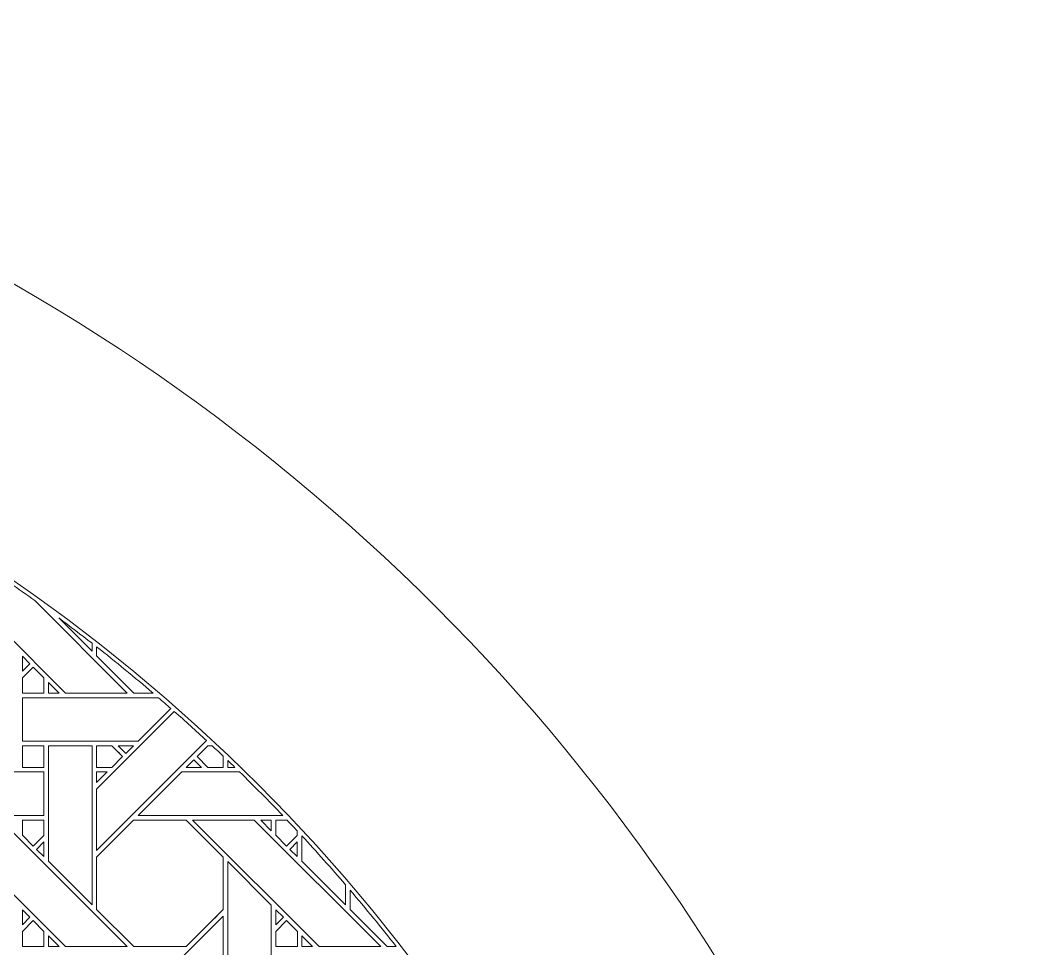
# Model space of a CAD drawing. Header units: inches. Extents: x 4.9 to 19.9, y 1.6 to 16.6.
# Drawn here: x 16.129 to 19.883, y 13.119 to 16.595 of the extents above; entities that cross this region are included whole.
import ezdxf

# ---------------------------------------------------------------- set-up
doc = ezdxf.new("R2010")
doc.units = ezdxf.units.IN
doc.header["$MEASUREMENT"] = 0
doc.layers.add('Design', color=7, linetype='Continuous', lineweight=0)

msp = doc.modelspace()

# ---------------------------------------------------------------- linework, layer by layer
at = {"layer": 'Design'}
for points, knots in [([(12.3829, 16.5948), (8.2407, 16.5948), (4.8829, 13.2369), (4.8829, 9.0948), (4.8829, 4.9526), (8.2407, 1.5948), (12.3829, 1.5948), (16.525, 1.5948), (19.8829, 4.9526), (19.8829, 9.0948), (19.8829, 13.2369), (16.525, 16.5948), (12.3829, 16.5948)], [0, 0, 0, 0, 1, 1, 1, 2, 2, 2, 3, 3, 3, 4, 4, 4, 4]), ([(12.3829, 15.6543), (8.7601, 15.6543), (5.8233, 12.7175), (5.8233, 9.0948), (5.8233, 5.472), (8.7601, 2.5353), (12.3829, 2.5353), (16.0056, 2.5353), (18.9424, 5.472), (18.9424, 9.0948), (18.9424, 12.7175), (16.0056, 15.6543), (12.3829, 15.6543)], [0, 0, 0, 0, 1, 1, 1, 2, 2, 2, 3, 3, 3, 4, 4, 4, 4]), ([(16.1843, 14.4221), (16.1843, 14.4221), (16.5303, 14.076), (16.5303, 14.076), (16.5303, 14.076), (16.2993, 14.076), (16.2993, 14.076), (16.2993, 14.076), (15.8257, 14.5497), (15.8257, 14.5497), (15.8257, 14.5497), (15.9991, 14.5497), (15.9991, 14.5497), (16.0616, 14.5082), (16.1233, 14.4657), (16.1843, 14.4221)], [0, 0, 0, 0, 1, 1, 1, 2, 2, 2, 3, 3, 3, 4, 4, 4, 5, 5, 5, 5]), ([(16.3982, 14.2625), (16.3982, 14.2625), (16.3982, 14.2324), (16.3982, 14.2324), (16.3982, 14.2324), (16.2734, 14.3572), (16.2734, 14.3572), (16.3154, 14.3261), (16.357, 14.2945), (16.3982, 14.2625)], [0, 0, 0, 0, 1, 1, 1, 2, 2, 2, 3, 3, 3, 3]), ([(16.6269, 14.0761), (16.6269, 14.0761), (16.5546, 14.0761), (16.5546, 14.0761), (16.5546, 14.0761), (16.4153, 14.2153), (16.4153, 14.2153), (16.4153, 14.2153), (16.4153, 14.2492), (16.4153, 14.2492), (16.4871, 14.1929), (16.5576, 14.1352), (16.6269, 14.0761)], [0, 0, 0, 0, 1, 1, 1, 2, 2, 2, 3, 3, 3, 4, 4, 4, 4]), ([(16.4153, 14.2492), (16.4871, 14.1929), (16.5576, 14.1352), (16.6269, 14.0761), (16.6269, 14.0761), (16.5546, 14.0761), (16.5546, 14.0761), (16.5546, 14.0761), (16.4153, 14.2153), (16.4153, 14.2153), (16.4153, 14.2153), (16.4153, 14.2492), (16.4153, 14.2492)], [0, 0, 0, 0, 1, 1, 1, 2, 2, 2, 3, 3, 3, 4, 4, 4, 4]), ([(16.1374, 14.1575), (16.1374, 14.1575), (16.1374, 14.2142), (16.1374, 14.2142), (16.1374, 14.2142), (16.1656, 14.1857), (16.1656, 14.1857), (16.1656, 14.1857), (16.1374, 14.1575), (16.1374, 14.1575)], [0, 0, 0, 0, 1, 1, 1, 2, 2, 2, 3, 3, 3, 3]), ([(16.1375, 14.0759), (16.1375, 14.0759), (16.1375, 14.1332), (16.1375, 14.1332), (16.1375, 14.1332), (16.1778, 14.1735), (16.1778, 14.1735), (16.1778, 14.1735), (16.2181, 14.1332), (16.2181, 14.1332), (16.2181, 14.1332), (16.2181, 14.0759), (16.2181, 14.0759), (16.2181, 14.0759), (16.1375, 14.0759), (16.1375, 14.0759)], [0, 0, 0, 0, 1, 1, 1, 2, 2, 2, 3, 3, 3, 4, 4, 4, 5, 5, 5, 5]), ([(16.1778, 14.1735), (16.1778, 14.1735), (16.2181, 14.1332), (16.2181, 14.1332), (16.2181, 14.1332), (16.2181, 14.0759), (16.2181, 14.0759), (16.2181, 14.0759), (16.1375, 14.0759), (16.1375, 14.0759), (16.1375, 14.0759), (16.1375, 14.1332), (16.1375, 14.1332), (16.1375, 14.1332), (16.1778, 14.1735), (16.1778, 14.1735)], [0, 0, 0, 0, 1, 1, 1, 2, 2, 2, 3, 3, 3, 4, 4, 4, 5, 5, 5, 5]), ([(16.2354, 14.076), (16.2354, 14.076), (16.2354, 14.1158), (16.2354, 14.1158), (16.2354, 14.1158), (16.2751, 14.076), (16.2751, 14.076), (16.2751, 14.076), (16.2354, 14.076), (16.2354, 14.076)], [0, 0, 0, 0, 1, 1, 1, 2, 2, 2, 3, 3, 3, 3]), ([(16.6932, 14.0188), (16.6932, 14.0188), (16.5704, 13.8961), (16.5704, 13.8961), (16.5704, 13.8961), (16.1375, 13.8961), (16.1375, 13.8961), (16.1375, 13.8961), (16.1375, 14.0588), (16.1375, 14.0588), (16.1375, 14.0588), (16.6471, 14.0588), (16.6471, 14.0588), (16.6626, 14.0456), (16.6779, 14.0322), (16.6932, 14.0188)], [0, 0, 0, 0, 1, 1, 1, 2, 2, 2, 3, 3, 3, 4, 4, 4, 5, 5, 5, 5]), ([(16.827, 13.8983), (16.827, 13.8983), (16.4153, 13.4866), (16.4153, 13.4866), (16.4153, 13.4866), (16.4153, 13.7167), (16.4153, 13.7167), (16.4153, 13.7167), (16.7061, 14.0075), (16.7061, 14.0075), (16.7469, 13.9716), (16.7872, 13.9352), (16.827, 13.8983)], [0, 0, 0, 0, 1, 1, 1, 2, 2, 2, 3, 3, 3, 4, 4, 4, 4]), ([(16.1375, 13.7981), (16.1375, 13.7981), (16.1375, 13.8789), (16.1375, 13.8789), (16.1375, 13.8789), (16.2177, 13.8789), (16.2177, 13.8789), (16.2177, 13.8789), (16.2177, 13.7981), (16.2177, 13.7981), (16.2177, 13.7981), (16.1375, 13.7981), (16.1375, 13.7981)], [0, 0, 0, 0, 1, 1, 1, 2, 2, 2, 3, 3, 3, 4, 4, 4, 4]), ([(16.2177, 13.7981), (16.2177, 13.7981), (16.1375, 13.7981), (16.1375, 13.7981), (16.1375, 13.7981), (16.1375, 13.8789), (16.1375, 13.8789), (16.1375, 13.8789), (16.2177, 13.8789), (16.2177, 13.8789), (16.2177, 13.8789), (16.2177, 13.7981), (16.2177, 13.7981)], [0, 0, 0, 0, 1, 1, 1, 2, 2, 2, 3, 3, 3, 4, 4, 4, 4]), ([(16.2352, 13.4466), (16.2352, 13.4466), (16.2352, 13.8788), (16.2352, 13.8788), (16.2352, 13.8788), (16.3982, 13.8788), (16.3982, 13.8788), (16.3982, 13.8788), (16.3982, 13.2837), (16.3982, 13.2837), (16.3982, 13.2837), (16.2352, 13.4466), (16.2352, 13.4466)], [0, 0, 0, 0, 1, 1, 1, 2, 2, 2, 3, 3, 3, 4, 4, 4, 4]), ([(16.4153, 13.7981), (16.4153, 13.7981), (16.4153, 13.8789), (16.4153, 13.8789), (16.4153, 13.8789), (16.4724, 13.8789), (16.4724, 13.8789), (16.4775, 13.8738), (16.5083, 13.8429), (16.5127, 13.8385), (16.5127, 13.8385), (16.4723, 13.7981), (16.4723, 13.7981), (16.4723, 13.7981), (16.4153, 13.7981), (16.4153, 13.7981)], [0, 0, 0, 0, 1, 1, 1, 2, 2, 2, 3, 3, 3, 4, 4, 4, 5, 5, 5, 5]), ([(16.4973, 13.8539), (16.5031, 13.8481), (16.5087, 13.8426), (16.5127, 13.8385), (16.5127, 13.8385), (16.4723, 13.7981), (16.4723, 13.7981), (16.4723, 13.7981), (16.4153, 13.7981), (16.4153, 13.7981), (16.4153, 13.7981), (16.4153, 13.8789), (16.4153, 13.8789), (16.4153, 13.8789), (16.4724, 13.8789), (16.4724, 13.8789), (16.4778, 13.8735), (16.4879, 13.8634), (16.4973, 13.8539)], [0, 0, 0, 0, 1, 1, 1, 2, 2, 2, 3, 3, 3, 4, 4, 4, 5, 5, 5, 6, 6, 6, 6]), ([(16.4967, 13.8788), (16.4967, 13.8788), (16.5532, 13.8788), (16.5532, 13.8788), (16.5532, 13.8788), (16.5249, 13.8506), (16.5249, 13.8506), (16.5249, 13.8506), (16.4967, 13.8788), (16.4967, 13.8788)], [0, 0, 0, 0, 1, 1, 1, 2, 2, 2, 3, 3, 3, 3]), ([(16.889, 13.7981), (16.889, 13.7981), (16.8319, 13.7981), (16.8319, 13.7981), (16.8319, 13.7981), (16.7915, 13.8385), (16.7915, 13.8385), (16.7915, 13.8385), (16.832, 13.8789), (16.832, 13.8789), (16.832, 13.8789), (16.848, 13.8789), (16.848, 13.8789), (16.8617, 13.8661), (16.8754, 13.8532), (16.889, 13.8402), (16.889, 13.8402), (16.889, 13.7981), (16.889, 13.7981)], [0, 0, 0, 0, 1, 1, 1, 2, 2, 2, 3, 3, 3, 4, 4, 4, 5, 5, 5, 6, 6, 6, 6]), ([(16.848, 13.8789), (16.8617, 13.8661), (16.8754, 13.8532), (16.889, 13.8402), (16.889, 13.8402), (16.889, 13.7981), (16.889, 13.7981), (16.889, 13.7981), (16.8319, 13.7981), (16.8319, 13.7981), (16.8319, 13.7981), (16.7915, 13.8385), (16.7915, 13.8385), (16.7915, 13.8385), (16.832, 13.8789), (16.832, 13.8789), (16.832, 13.8789), (16.848, 13.8789), (16.848, 13.8789)], [0, 0, 0, 0, 1, 1, 1, 2, 2, 2, 3, 3, 3, 4, 4, 4, 5, 5, 5, 6, 6, 6, 6]), ([(16.7511, 13.798), (16.7511, 13.798), (16.7794, 13.8263), (16.7794, 13.8263), (16.7794, 13.8263), (16.8076, 13.798), (16.8076, 13.798), (16.8076, 13.798), (16.7511, 13.798), (16.7511, 13.798)], [0, 0, 0, 0, 1, 1, 1, 2, 2, 2, 3, 3, 3, 3]), ([(16.9061, 13.8239), (16.9151, 13.8154), (16.924, 13.8067), (16.9329, 13.798), (16.9329, 13.798), (16.9061, 13.798), (16.9061, 13.798), (16.9061, 13.798), (16.9061, 13.8239), (16.9061, 13.8239)], [0, 0, 0, 0, 1, 1, 1, 2, 2, 2, 3, 3, 3, 3]), ([(16.2177, 13.7809), (16.2177, 13.7809), (16.2177, 13.6181), (16.2177, 13.6181), (16.2177, 13.6181), (15.6224, 13.6181), (15.6224, 13.6181), (15.6224, 13.6181), (15.7853, 13.7809), (15.7853, 13.7809), (15.7853, 13.7809), (16.2177, 13.7809), (16.2177, 13.7809)], [0, 0, 0, 0, 1, 1, 1, 2, 2, 2, 3, 3, 3, 4, 4, 4, 4]), ([(16.4551, 13.7809), (16.4551, 13.7809), (16.4153, 13.7411), (16.4153, 13.7411), (16.4153, 13.7411), (16.4153, 13.7809), (16.4153, 13.7809), (16.4153, 13.7809), (16.4551, 13.7809), (16.4551, 13.7809)], [0, 0, 0, 0, 1, 1, 1, 2, 2, 2, 3, 3, 3, 3]), ([(17.1119, 13.6181), (17.1119, 13.6181), (16.5711, 13.6181), (16.5711, 13.6181), (16.5711, 13.6181), (16.734, 13.7809), (16.734, 13.7809), (16.734, 13.7809), (16.9507, 13.7809), (16.9507, 13.7809), (17.0054, 13.7276), (17.0591, 13.6733), (17.1119, 13.6181)], [0, 0, 0, 0, 1, 1, 1, 2, 2, 2, 3, 3, 3, 4, 4, 4, 4]), ([(16.5303, 13.1273), (16.5303, 13.1273), (16.2993, 13.1273), (16.2993, 13.1273), (16.2993, 13.1273), (15.8257, 13.601), (15.8257, 13.601), (15.8257, 13.601), (16.0567, 13.601), (16.0567, 13.601), (16.0567, 13.601), (16.5303, 13.1273), (16.5303, 13.1273)], [0, 0, 0, 0, 1, 1, 1, 2, 2, 2, 3, 3, 3, 4, 4, 4, 4]), ([(16.2177, 13.601), (16.2177, 13.601), (16.2177, 13.5434), (16.2177, 13.5434), (16.2177, 13.5434), (16.1778, 13.5035), (16.1778, 13.5035), (16.1778, 13.5035), (16.1375, 13.5438), (16.1375, 13.5438), (16.1375, 13.5438), (16.1375, 13.601), (16.1375, 13.601), (16.1375, 13.601), (16.2177, 13.601), (16.2177, 13.601)], [0, 0, 0, 0, 1, 1, 1, 2, 2, 2, 3, 3, 3, 4, 4, 4, 5, 5, 5, 5]), ([(16.1778, 13.5035), (16.1778, 13.5035), (16.1375, 13.5438), (16.1375, 13.5438), (16.1375, 13.5438), (16.1375, 13.601), (16.1375, 13.601), (16.1375, 13.601), (16.2177, 13.601), (16.2177, 13.601), (16.2177, 13.601), (16.2177, 13.5434), (16.2177, 13.5434), (16.2177, 13.5434), (16.1778, 13.5035), (16.1778, 13.5035)], [0, 0, 0, 0, 1, 1, 1, 2, 2, 2, 3, 3, 3, 4, 4, 4, 5, 5, 5, 5]), ([(16.554, 13.601), (16.554, 13.601), (16.7502, 13.601), (16.7502, 13.601), (16.7502, 13.601), (16.889, 13.4623), (16.889, 13.4623), (16.889, 13.4623), (16.889, 13.2661), (16.889, 13.2661), (16.8712, 13.2481), (16.7593, 13.1364), (16.7503, 13.1274), (16.7503, 13.1274), (16.5546, 13.1274), (16.5546, 13.1274), (16.5546, 13.1274), (16.4153, 13.2666), (16.4153, 13.2666), (16.4153, 13.2666), (16.4153, 13.4623), (16.4153, 13.4623), (16.4153, 13.4623), (16.554, 13.601), (16.554, 13.601)], [0, 0, 0, 0, 1, 1, 1, 2, 2, 2, 3, 3, 3, 4, 4, 4, 5, 5, 5, 6, 6, 6, 7, 7, 7, 8, 8, 8, 8]), ([(16.889, 13.4623), (16.889, 13.4623), (16.889, 13.2661), (16.889, 13.2661), (16.8713, 13.2482), (16.7594, 13.1365), (16.7503, 13.1274), (16.7503, 13.1274), (16.5546, 13.1274), (16.5546, 13.1274), (16.5546, 13.1274), (16.4153, 13.2666), (16.4153, 13.2666), (16.4153, 13.2666), (16.4153, 13.4623), (16.4153, 13.4623), (16.4153, 13.4623), (16.554, 13.601), (16.554, 13.601), (16.554, 13.601), (16.7502, 13.601), (16.7502, 13.601), (16.7502, 13.601), (16.889, 13.4623), (16.889, 13.4623)], [0, 0, 0, 0, 1, 1, 1, 2, 2, 2, 3, 3, 3, 4, 4, 4, 5, 5, 5, 6, 6, 6, 7, 7, 7, 8, 8, 8, 8]), ([(17.479, 13.1273), (17.479, 13.1273), (17.248, 13.1273), (17.248, 13.1273), (17.248, 13.1273), (16.7745, 13.601), (16.7745, 13.601), (16.7745, 13.601), (17.0054, 13.601), (17.0054, 13.601), (17.0054, 13.601), (17.479, 13.1273), (17.479, 13.1273)], [0, 0, 0, 0, 1, 1, 1, 2, 2, 2, 3, 3, 3, 4, 4, 4, 4]), ([(17.0295, 13.601), (17.0295, 13.601), (17.069, 13.601), (17.069, 13.601), (17.069, 13.601), (17.069, 13.5611), (17.069, 13.5611), (17.069, 13.5611), (17.0295, 13.601), (17.0295, 13.601)], [0, 0, 0, 0, 1, 1, 1, 2, 2, 2, 3, 3, 3, 3]), ([(17.1665, 13.5434), (17.1665, 13.5434), (17.1265, 13.5035), (17.1265, 13.5035), (17.1265, 13.5035), (17.0862, 13.5438), (17.0862, 13.5438), (17.0862, 13.5438), (17.0862, 13.601), (17.0862, 13.601), (17.0862, 13.601), (17.1282, 13.601), (17.1282, 13.601), (17.141, 13.5875), (17.1538, 13.574), (17.1665, 13.5605), (17.1665, 13.5605), (17.1665, 13.5434), (17.1665, 13.5434)], [0, 0, 0, 0, 1, 1, 1, 2, 2, 2, 3, 3, 3, 4, 4, 4, 5, 5, 5, 6, 6, 6, 6]), ([(17.1665, 13.5605), (17.1665, 13.5605), (17.1665, 13.5434), (17.1665, 13.5434), (17.1665, 13.5434), (17.1265, 13.5035), (17.1265, 13.5035), (17.1265, 13.5035), (17.0862, 13.5438), (17.0862, 13.5438), (17.0862, 13.5438), (17.0862, 13.601), (17.0862, 13.601), (17.0862, 13.601), (17.1282, 13.601), (17.1282, 13.601), (17.141, 13.5875), (17.1538, 13.574), (17.1665, 13.5605)], [0, 0, 0, 0, 1, 1, 1, 2, 2, 2, 3, 3, 3, 4, 4, 4, 5, 5, 5, 6, 6, 6, 6]), ([(16.2177, 13.5191), (16.2177, 13.5191), (16.2177, 13.464), (16.2177, 13.464), (16.2177, 13.464), (16.1899, 13.4913), (16.1899, 13.4913), (16.1899, 13.4913), (16.2177, 13.5191), (16.2177, 13.5191)], [0, 0, 0, 0, 1, 1, 1, 2, 2, 2, 3, 3, 3, 3]), ([(17.1387, 13.4913), (17.1387, 13.4913), (17.1664, 13.5191), (17.1664, 13.5191), (17.1664, 13.5191), (17.1664, 13.464), (17.1664, 13.464), (17.1664, 13.464), (17.1387, 13.4913), (17.1387, 13.4913)], [0, 0, 0, 0, 1, 1, 1, 2, 2, 2, 3, 3, 3, 3]), ([(17.184, 13.5416), (17.2394, 13.4818), (17.2937, 13.4209), (17.3469, 13.3591), (17.3469, 13.3591), (17.3469, 13.2837), (17.3469, 13.2837), (17.3469, 13.2837), (17.184, 13.4466), (17.184, 13.4466), (17.184, 13.4466), (17.184, 13.5416), (17.184, 13.5416)], [0, 0, 0, 0, 1, 1, 1, 2, 2, 2, 3, 3, 3, 4, 4, 4, 4]), ([(17.0689, 12.8493), (17.0689, 12.8493), (16.9061, 12.8493), (16.9061, 12.8493), (16.9061, 12.8493), (16.9061, 13.4452), (16.9061, 13.4452), (16.9061, 13.4452), (17.0689, 13.283), (17.0689, 13.283), (17.0689, 13.283), (17.0689, 12.8493), (17.0689, 12.8493)], [0, 0, 0, 0, 1, 1, 1, 2, 2, 2, 3, 3, 3, 4, 4, 4, 4]), ([(17.5033, 13.1274), (17.5033, 13.1274), (17.3641, 13.2666), (17.3641, 13.2666), (17.3641, 13.2666), (17.3641, 13.339), (17.3641, 13.339), (17.4232, 13.2697), (17.4809, 13.1991), (17.5372, 13.1274), (17.5372, 13.1274), (17.5033, 13.1274), (17.5033, 13.1274)], [0, 0, 0, 0, 1, 1, 1, 2, 2, 2, 3, 3, 3, 4, 4, 4, 4]), ([(17.3641, 13.339), (17.4232, 13.2697), (17.4809, 13.1991), (17.5372, 13.1274), (17.5372, 13.1274), (17.5033, 13.1274), (17.5033, 13.1274), (17.5033, 13.1274), (17.3641, 13.2666), (17.3641, 13.2666), (17.3641, 13.2666), (17.3641, 13.339), (17.3641, 13.339)], [0, 0, 0, 0, 1, 1, 1, 2, 2, 2, 3, 3, 3, 4, 4, 4, 4]), ([(16.1374, 13.2088), (16.1374, 13.2088), (16.1374, 13.2655), (16.1374, 13.2655), (16.1374, 13.2655), (16.1656, 13.2369), (16.1656, 13.2369), (16.1656, 13.2369), (16.1374, 13.2088), (16.1374, 13.2088)], [0, 0, 0, 0, 1, 1, 1, 2, 2, 2, 3, 3, 3, 3]), ([(17.0862, 13.2088), (17.0862, 13.2088), (17.0862, 13.2655), (17.0862, 13.2655), (17.0862, 13.2655), (17.1144, 13.2369), (17.1144, 13.2369), (17.1144, 13.2369), (17.0862, 13.2088), (17.0862, 13.2088)], [0, 0, 0, 0, 1, 1, 1, 2, 2, 2, 3, 3, 3, 3]), ([(16.1375, 13.1271), (16.1375, 13.1271), (16.1375, 13.1844), (16.1375, 13.1844), (16.1375, 13.1844), (16.1778, 13.2247), (16.1778, 13.2247), (16.1778, 13.2247), (16.2181, 13.1844), (16.2181, 13.1844), (16.2181, 13.1844), (16.2181, 13.1271), (16.2181, 13.1271), (16.2181, 13.1271), (16.1375, 13.1271), (16.1375, 13.1271)], [0, 0, 0, 0, 1, 1, 1, 2, 2, 2, 3, 3, 3, 4, 4, 4, 5, 5, 5, 5]), ([(16.2181, 13.1271), (16.2181, 13.1271), (16.1375, 13.1271), (16.1375, 13.1271), (16.1375, 13.1271), (16.1375, 13.1844), (16.1375, 13.1844), (16.1375, 13.1844), (16.1778, 13.2247), (16.1778, 13.2247), (16.1778, 13.2247), (16.2181, 13.1844), (16.2181, 13.1844), (16.2181, 13.1844), (16.2181, 13.1271), (16.2181, 13.1271)], [0, 0, 0, 0, 1, 1, 1, 2, 2, 2, 3, 3, 3, 4, 4, 4, 5, 5, 5, 5]), ([(16.889, 13.0116), (16.889, 13.0116), (16.4153, 12.5379), (16.4153, 12.5379), (16.4153, 12.5379), (16.4153, 12.768), (16.4153, 12.768), (16.4153, 12.768), (16.889, 13.2416), (16.889, 13.2416), (16.889, 13.2416), (16.889, 13.0116), (16.889, 13.0116)], [0, 0, 0, 0, 1, 1, 1, 2, 2, 2, 3, 3, 3, 4, 4, 4, 4]), ([(17.0862, 13.1271), (17.0862, 13.1271), (17.0862, 13.1844), (17.0862, 13.1844), (17.0862, 13.1844), (17.1265, 13.2247), (17.1265, 13.2247), (17.1265, 13.2247), (17.1669, 13.1844), (17.1669, 13.1844), (17.1669, 13.1844), (17.1669, 13.1271), (17.1669, 13.1271), (17.1669, 13.1271), (17.0862, 13.1271), (17.0862, 13.1271)], [0, 0, 0, 0, 1, 1, 1, 2, 2, 2, 3, 3, 3, 4, 4, 4, 5, 5, 5, 5]), ([(17.0862, 13.1844), (17.0862, 13.1844), (17.1265, 13.2247), (17.1265, 13.2247), (17.1265, 13.2247), (17.1669, 13.1844), (17.1669, 13.1844), (17.1669, 13.1844), (17.1669, 13.1271), (17.1669, 13.1271), (17.1669, 13.1271), (17.0862, 13.1271), (17.0862, 13.1271), (17.0862, 13.1271), (17.0862, 13.1844), (17.0862, 13.1844)], [0, 0, 0, 0, 1, 1, 1, 2, 2, 2, 3, 3, 3, 4, 4, 4, 5, 5, 5, 5]), ([(16.2354, 13.1273), (16.2354, 13.1273), (16.2354, 13.1671), (16.2354, 13.1671), (16.2354, 13.1671), (16.2751, 13.1273), (16.2751, 13.1273), (16.2751, 13.1273), (16.2354, 13.1273), (16.2354, 13.1273)], [0, 0, 0, 0, 1, 1, 1, 2, 2, 2, 3, 3, 3, 3]), ([(17.2238, 13.1273), (17.2238, 13.1273), (17.1841, 13.1273), (17.1841, 13.1273), (17.1841, 13.1273), (17.1841, 13.1671), (17.1841, 13.1671), (17.1841, 13.1671), (17.2238, 13.1273), (17.2238, 13.1273)], [0, 0, 0, 0, 1, 1, 1, 2, 2, 2, 3, 3, 3, 3])]:
    msp.add_open_spline(points, degree=3, knots=knots, dxfattribs=at)

doc.saveas('drawing.dxf')
